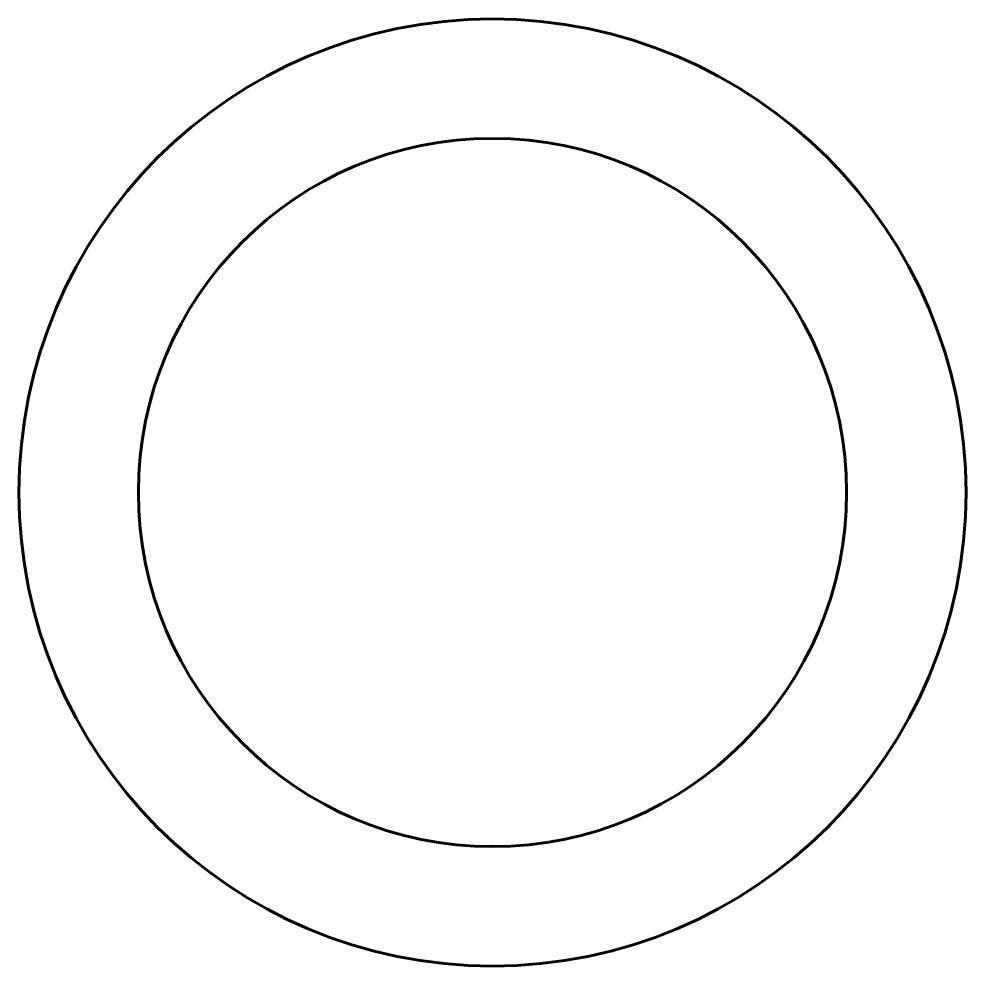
# Model space of a CAD drawing. Header units: millimetres. Extents: x 309 to 539, y 36 to 266.
import ezdxf

# ---------------------------------------------------------------- set-up
doc = ezdxf.new("R2010")
doc.units = ezdxf.units.MM
doc.linetypes.add('K5LT_BASIC', pattern=[0])
doc.layers.add('Системный слой (1)', color=251, linetype='Continuous', true_color=0x6c6c6c)

msp = doc.modelspace()

# ---------------------------------------------------------------- linework, layer by layer
at = {"layer": 'Системный слой (1)', "color": 143, "linetype": 'K5LT_BASIC', "lineweight": 60, "true_color": 0x33acca}
for radius in [115, 86]:
    msp.add_circle((424.04, 150.87), radius, dxfattribs=at)

doc.saveas('drawing.dxf')
